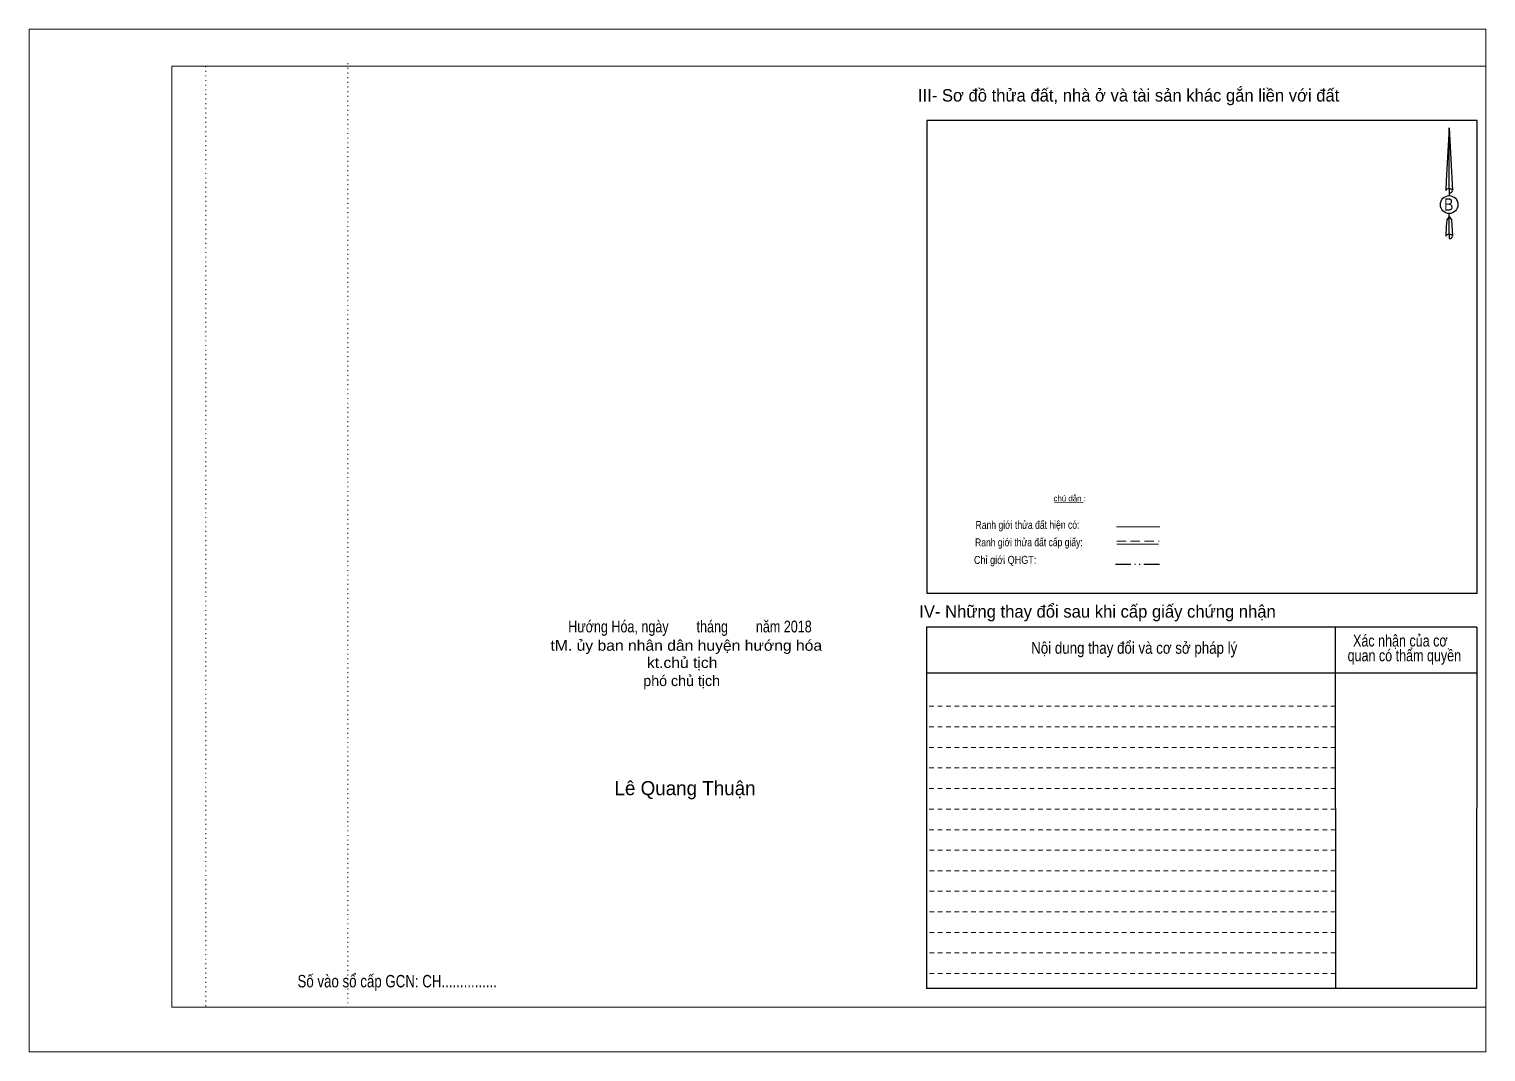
# Model space of a CAD drawing. Header units: metres. Extents: x 547586 to 548113, y 1837775 to 1837940.
# Drawn here: x 547586 to 547821.2, y 1837774.9 to 1837939.9 of the extents above; entities that cross this region are included whole.
import ezdxf
from ezdxf.enums import TextEntityAlignment as Align

# ---------------------------------------------------------------- set-up
doc = ezdxf.new("R2010")
doc.units = ezdxf.units.M
doc.header["$LTSCALE"] = 0.5
for name, pattern in [('DASH_DOUBLE_DOT', [9.2, 5, -1.2, 0.3, -1.2, 0.3, -1.2]), ('DOTTED', [1.5, 0.3, -1.2]), ('MEDIUM_DASHED', [4.5, 3, -1.5]), ('SHORT_DASHED', [2.7, 1.5, -1.2])]:
    doc.linetypes.add(name, pattern=pattern)
for name, color, linetype, lineweight in [('1', 7, 'Continuous', 13), ('18', 7, 'Continuous', 25), ('28', 7, 'SHORT_DASHED', 13), ('4', 7, 'Continuous', 13), ('5', 7, 'DASH_DOUBLE_DOT', 13), ('55', 7, 'Continuous', 13)]:
    doc.layers.add(name, color=color, linetype=linetype, lineweight=lineweight)

msp = doc.modelspace()

# ---------------------------------------------------------------- linework, layer by layer
at = {"layer": '1'}
for p, q in [((547609.06, 1837933.9), (547821.16, 1837933.9)), ((547609.06, 1837782.07), (547609.06, 1837933.9)), ((547821.16, 1837933.9), (547821.16, 1837780.81)), ((547609.06, 1837782.07), (547821.16, 1837782.07))]:
    msp.add_line(p, q, dxfattribs=at)
at = {"layer": '1', "linetype": 'DOTTED'}
for p, q in [((547614.56, 1837933.9), (547614.56, 1837782.07)), ((547637.45, 1837934.35), (547637.45, 1837782.51))]:
    msp.add_line(p, q, dxfattribs=at)
at = {"layer": '1'}
msp.add_lwpolyline([(547586.01, 1837774.87), (547821.16, 1837774.87), (547821.16, 1837939.86), (547586.01, 1837939.86)], close=True, dxfattribs=at)
msp.add_lwpolyline([(547617.65, 1837933.9), (547821.16, 1837933.9), (547821.16, 1837782.07), (547617.65, 1837782.07)], dxfattribs=at)
at = {"layer": '18'}
for p, q in [((547815.21, 1837923.94), (547815.75, 1837913.82)), ((547815.21, 1837923.94), (547815.75, 1837913.82)), ((547815.21, 1837923.94), (547815.75, 1837913.82)), ((547814.77, 1837915.37), (547814.71, 1837913.84)), ((547815.21, 1837914.11), (547815.21, 1837913.75)), ((547815.21, 1837913.75), (547815.21, 1837913.47)), ((547815.75, 1837913.82), (547815.75, 1837913.84)), ((547815.21, 1837913.47), (547815.21, 1837913.06)), ((547815.21, 1837913.47), (547815.21, 1837913.06)), ((547815.21, 1837913.47), (547815.21, 1837913.06)), ((547815.21, 1837909.65), (547815.21, 1837910.09)), ((547815.21, 1837909.65), (547815.21, 1837910.09)), ((547815.21, 1837909.65), (547815.21, 1837910.09)), ((547815.21, 1837909.65), (547815.6, 1837909.1)), ((547815.21, 1837909.65), (547815.6, 1837909.1)), ((547815.21, 1837909.65), (547815.6, 1837909.1)), ((547815.6, 1837909.1), (547815.75, 1837906.44)), ((547815.6, 1837909.1), (547815.75, 1837906.44)), ((547815.6, 1837909.1), (547815.75, 1837906.44)), ((547815.21, 1837906.78), (547815.21, 1837906.4)), ((547815.21, 1837906.4), (547815.21, 1837906.09)), ((547815.75, 1837906.44), (547815.75, 1837906.46))]:
    msp.add_line(p, q, dxfattribs=at)
for points in [[(547815.21, 1837914.11), (547815.21, 1837923.94), (547814.77, 1837915.37)], [(547815.21, 1837906.78), (547815.21, 1837909.65), (547814.87, 1837909.1), (547814.77, 1837908.02), (547814.71, 1837906.46)]]:
    msp.add_lwpolyline(points, dxfattribs=at)
for centre, start_param, end_param in [((547815.2306, 1837913.7792), 1.57079633, 3.07445202), ((547815.2306, 1837913.7792), 0.06714063, 1.57079633), ((547815.2306, 1837913.7792), 4.71238898, 6.28318531), ((547815.2306, 1837906.422), 2.49106941, 3.07427841), ((547815.2306, 1837906.422), 1.57079633, 2.49106941), ((547815.2306, 1837906.422), 0.06714063, 1.57079633), ((547815.2306, 1837906.422), 4.71238898, 6.28318531)]:
    msp.add_ellipse(centre, major_axis=(0.5197, 0), ratio=0.655448, start_param=start_param, end_param=end_param, dxfattribs=at)
msp.add_ellipse((547815.23, 1837911.5579), major_axis=(0, 1.4415), ratio=0.983453, dxfattribs=at)
at = {"layer": '28', "linetype": 'Continuous', "lineweight": 25}
for p, q in [((547819.78, 1837848.79), (547730.94, 1837848.79)), ((547796.84, 1837843.38), (547796.88, 1837785.08)), ((547819.69, 1837843.38), (547819.65, 1837785.08)), ((547819.65, 1837835.98), (547730.87, 1837835.98)), ((547819.65, 1837785.08), (547730.87, 1837785.08))]:
    msp.add_line(p, q, dxfattribs=at)
at = {"layer": '28'}
for p, q in [((547796.87, 1837830.62), (547730.87, 1837830.62)), ((547796.87, 1837827.29), (547730.87, 1837827.29)), ((547796.87, 1837823.96), (547730.87, 1837823.96)), ((547796.87, 1837820.67), (547730.87, 1837820.67)), ((547796.87, 1837817.35), (547730.87, 1837817.35)), ((547796.87, 1837814.02), (547730.87, 1837814.02)), ((547796.87, 1837810.68), (547730.87, 1837810.68)), ((547796.88, 1837807.39), (547730.87, 1837807.39)), ((547796.88, 1837804.09), (547730.87, 1837804.09)), ((547796.88, 1837800.79), (547730.87, 1837800.79)), ((547796.88, 1837797.46), (547730.87, 1837797.46)), ((547796.88, 1837794.14), (547730.87, 1837794.14)), ((547796.88, 1837790.84), (547730.87, 1837790.84)), ((547796.88, 1837787.53), (547730.87, 1837787.53))]:
    msp.add_line(p, q, dxfattribs=at)
at = {"layer": '28', "linetype": 'Continuous', "lineweight": 25}
for points in [[(547819.78, 1837848.79), (547819.78, 1837925.12), (547730.94, 1837925.12), (547730.94, 1837848.79)], [(547819.69, 1837843.38), (547730.87, 1837843.38), (547730.87, 1837785.08)]]:
    msp.add_lwpolyline(points, dxfattribs=at)
at = {"layer": '4'}
for p, q in [((547751.52, 1837863.49), (547756.15, 1837863.56)), ((547761.53, 1837859.58), (547768.53, 1837859.58))]:
    msp.add_line(p, q, dxfattribs=at)
at = {"layer": '5', "lineweight": 25}
msp.add_line((547761.37, 1837853.55), (547768.53, 1837853.55), dxfattribs=at)
at = {"layer": '55', "linetype": 'MEDIUM_DASHED'}
msp.add_line((547761.57, 1837857.24), (547768.44, 1837857.24), dxfattribs=at)
at = {"layer": '55'}
msp.add_line((547761.58, 1837856.75), (547768.3, 1837856.75), dxfattribs=at)
msp.add_line((547761.58, 1837856.75), (547768.3, 1837856.75), dxfattribs=at)

# ---------------------------------------------------------------- texts
at = {"layer": '18'}
for s, height, width, p in [('B', 1.98, 0.85, (547815.16, 1837910.59)), ('Hướng Hóa, ngày        tháng        năm 2018', 1.895, 0.8, (547692.685, 1837842.54)), ('tM. ủy ban nhân dân huyện hướng hóa', 1.719, 1.1, (547692.095, 1837839.58)), ('kt.chủ tịch', 1.719, 1.1, (547691.425, 1837836.8)), ('Số vào sổ cấp GCN: CH...............', 2.005, 0.8, (547645.42, 1837785.27))]:
    msp.add_text(s, height=height, dxfattribs=dict(at, width=width)).set_placement(p, align=Align.CENTER)
for s, height, p in [('phó chủ tịch', 1.719, (547691.345, 1837833.88)), ('Lê Quang Thuận', 2.269, (547691.89, 1837816.28))]:
    msp.add_text(s, height=height, dxfattribs=at).set_placement(p, align=Align.CENTER)
at = {"layer": '28'}
for s, p in [('III- Sơ đồ thửa đất, nhà ở và tài sản khác gắn liền với đất', (547763.495, 1837928.18)), ('IV- Những thay đổi sau khi cấp giấy chứng nhận', (547758.47, 1837844.92))]:
    msp.add_text(s, height=2.005, dxfattribs=at).set_placement(p, align=Align.CENTER)
for s, width, p in [('Nội dung thay đổi và cơ sở pháp lý', 0.85, (547764.4, 1837839.09)), ('Xác nhận của cơ', 0.8, (547807.35, 1837840.26)), (' quan có thẩm quyền', 0.8, (547807.72, 1837837.88))]:
    msp.add_text(s, height=1.89, dxfattribs=dict(at, width=width)).set_placement(p, align=Align.CENTER)
at = {"layer": '4'}
msp.add_text('chú dẫn :', height=0.9525, rotation=359.974, dxfattribs=at).set_placement((547753.9798, 1837863.6787), align=Align.CENTER)
at = {"layer": '4', "width": 0.8}
msp.add_text('Ranh giới thửa đất hiện có:', height=1.294, rotation=0.135, dxfattribs=at).set_placement((547747.1685, 1837859.2401), align=Align.CENTER)
at = {"layer": '55'}
for s, width, p in [('Ranh giới thửa đất cấp giấy:', 0.8, (547747.3985, 1837856.4308)), ('Chỉ giới QHGT:', 0.85, (547743.5635, 1837853.5919))]:
    msp.add_text(s, height=1.288, rotation=0.135, dxfattribs=dict(at, width=width)).set_placement(p, align=Align.CENTER)

doc.saveas('drawing.dxf')
